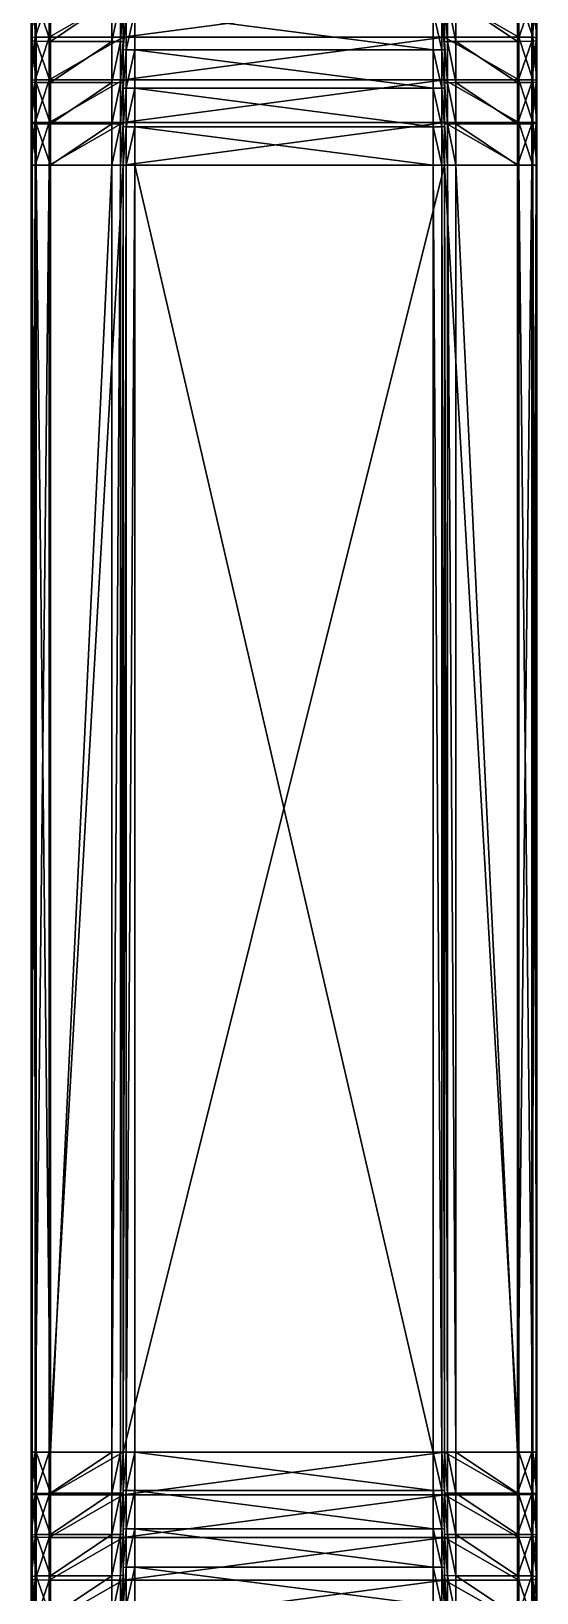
# Model space of a CAD drawing. Header units: metres. Extents: x -3624 to 1108, y -1406 to 909.
# Drawn here: x -693.3 to -649, y 634.7 to 771.6 of the extents above; entities that cross this region are included whole.
import ezdxf

# ---------------------------------------------------------------- set-up
doc = ezdxf.new("R2010")
doc.units = ezdxf.units.M

msp = doc.modelspace()

# ---------------------------------------------------------------- linework, layer by layer
for points in [[(-693.18, 904.35, 374.43), (-693.3, 785.9, 386.85), (-693.31, 771.04, 387.78)], [(-693.18, 904.35, 374.43), (-693.31, 771.04, 387.78), (-693.24, 774.42, 380.83)], [(-648.96, 771.04, 387.78), (-648.97, 785.9, 386.85), (-649.09, 904.35, 374.43)], [(-649.03, 774.42, 380.83), (-648.96, 771.04, 387.78), (-649.09, 904.35, 374.43)], [(-685.23, 899.02, 366.65), (-685.23, 785.08, 377.5), (-685.23, 508.73, 368.05)], [(-685.23, 874.83, 359.14), (-685.23, 899.02, 366.65), (-685.23, 508.73, 368.05)], [(-657.05, 508.73, 368.05), (-657.05, 785.08, 377.5), (-657.05, 899.02, 366.65)], [(-657.05, 508.73, 368.05), (-657.05, 899.02, 366.65), (-657.05, 874.83, 359.14)], [(-685.23, 874.01, 358.87), (-685.23, 874.83, 359.14), (-685.23, 508.73, 368.05)], [(-657.05, 508.73, 368.05), (-657.05, 874.83, 359.14), (-657.05, 874.01, 358.87)], [(-685.23, 873.23, 358.48), (-685.23, 874.01, 358.87), (-685.23, 508.73, 368.05)], [(-657.05, 508.73, 368.05), (-657.05, 874.01, 358.87), (-657.05, 873.23, 358.48)], [(-685.23, 872.52, 357.96), (-685.23, 873.23, 358.48), (-685.23, 508.73, 368.05)], [(-685.23, 766.64, 360.52), (-685.23, 871.91, 357.35), (-685.23, 872.52, 357.96)], [(-685.23, 766.64, 360.52), (-685.23, 872.52, 357.96), (-685.23, 508.73, 368.05)], [(-685.23, 770.02, 360.41), (-685.23, 871.4, 356.66), (-685.23, 871.91, 357.35)], [(-685.23, 766.64, 360.52), (-685.23, 770.02, 360.41), (-685.23, 871.91, 357.35)], [(-657.05, 763.26, 360.58), (-657.05, 508.73, 368.05), (-657.05, 873.23, 358.48)], [(-657.05, 766.64, 360.52), (-657.05, 763.26, 360.58), (-657.05, 873.23, 358.48)], [(-657.05, 766.64, 360.52), (-657.05, 873.23, 358.48), (-657.05, 872.52, 357.96)], [(-657.05, 766.64, 360.52), (-657.05, 872.52, 357.96), (-657.05, 871.91, 357.35)], [(-657.05, 766.64, 360.52), (-657.05, 871.91, 357.35), (-657.05, 871.4, 356.66)], [(-685.23, 770.02, 360.41), (-685.23, 773.39, 360.27), (-685.23, 871.4, 356.66)], [(-657.05, 770.02, 360.41), (-657.05, 766.64, 360.52), (-657.05, 871.4, 356.66)], [(-657.05, 770.02, 360.41), (-657.05, 871.4, 356.66), (-657.05, 871, 355.9)], [(-657.05, 773.39, 360.27), (-657.05, 770.02, 360.41), (-657.05, 871, 355.9)], [(-693.3, 785.9, 386.85), (-693.31, 778.47, 387.41), (-693.31, 771.04, 387.78)], [(-648.96, 771.04, 387.78), (-648.97, 778.47, 387.41), (-648.97, 785.9, 386.85)], [(-685.23, 785.08, 377.5), (-685.23, 777.89, 378.04), (-685.23, 770.69, 378.4)], [(-685.23, 785.08, 377.5), (-685.23, 770.69, 378.4), (-685.23, 647.08, 378.6)], [(-685.23, 785.08, 377.5), (-685.23, 647.08, 378.6), (-685.23, 509.4, 368.23)], [(-685.23, 785.08, 377.5), (-685.23, 509.4, 368.23), (-685.23, 509.03, 368.17)], [(-685.23, 785.08, 377.5), (-685.23, 509.03, 368.17), (-685.23, 508.73, 368.05)], [(-657.05, 770.69, 378.4), (-657.05, 777.89, 378.04), (-657.05, 785.08, 377.5)], [(-657.05, 647.08, 378.6), (-657.05, 770.69, 378.4), (-657.05, 785.08, 377.5)], [(-657.05, 509.4, 368.23), (-657.05, 647.08, 378.6), (-657.05, 785.08, 377.5)], [(-657.05, 509.03, 368.17), (-657.05, 509.4, 368.23), (-657.05, 785.08, 377.5)], [(-657.05, 508.73, 368.05), (-657.05, 509.03, 368.17), (-657.05, 785.08, 377.5)], [(-693.31, 778.47, 387.41), (-693.31, 774.76, 387.62), (-693.31, 771.04, 387.78)], [(-685.23, 777.89, 378.04), (-685.23, 774.29, 378.25), (-685.23, 770.69, 378.4)], [(-657.05, 770.69, 378.4), (-657.05, 774.29, 378.25), (-657.05, 777.89, 378.04)], [(-648.96, 771.04, 387.78), (-648.96, 774.76, 387.62), (-648.97, 778.47, 387.41)], [(-693.31, 771.04, 387.78), (-693.31, 774.76, 387.62), (-692.97, 774.82, 388.87)], [(-692.97, 774.82, 388.87), (-692.97, 771.09, 389.03), (-693.31, 771.04, 387.78)], [(-692.97, 771.09, 389.03), (-692.97, 774.82, 388.87), (-691.72, 774.84, 389.23)], [(-691.72, 774.84, 389.23), (-691.73, 771.1, 389.4), (-692.97, 771.09, 389.03)], [(-685.23, 774.84, 389.23), (-685.23, 771.1, 389.4), (-691.73, 771.1, 389.4)], [(-691.73, 771.1, 389.4), (-691.72, 774.84, 389.23), (-685.23, 774.84, 389.23)], [(-657.05, 774.84, 389.23), (-657.05, 771.1, 389.4), (-685.23, 771.1, 389.4)], [(-685.23, 771.1, 389.4), (-685.23, 774.84, 389.23), (-657.05, 774.84, 389.23)], [(-657.05, 774.84, 389.23), (-650.55, 774.84, 389.23), (-650.55, 771.1, 389.4)], [(-650.55, 771.1, 389.4), (-657.05, 771.1, 389.4), (-657.05, 774.84, 389.23)], [(-649.3, 771.09, 389.03), (-650.55, 771.1, 389.4), (-650.55, 774.84, 389.23)], [(-650.55, 774.84, 389.23), (-649.3, 774.82, 388.87), (-649.3, 771.09, 389.03)], [(-648.96, 771.04, 387.78), (-649.3, 771.09, 389.03), (-649.3, 774.82, 388.87)], [(-649.3, 774.82, 388.87), (-648.96, 774.76, 387.62), (-648.96, 771.04, 387.78)], [(-693.31, 771.04, 387.78), (-693.24, 770.79, 380.99), (-693.24, 774.42, 380.83)], [(-693.24, 774.42, 380.83), (-693.24, 770.79, 380.99), (-692.88, 770.74, 379.74)], [(-692.88, 770.74, 379.74), (-692.88, 774.36, 379.58), (-693.24, 774.42, 380.83)], [(-692.88, 774.36, 379.58), (-692.88, 770.74, 379.74), (-691.63, 770.73, 379.4)], [(-691.63, 770.73, 379.4), (-691.63, 774.34, 379.24), (-692.88, 774.36, 379.58)], [(-691.63, 770.73, 379.4), (-686.23, 770.73, 379.4), (-686.23, 774.34, 379.24)], [(-686.23, 774.34, 379.24), (-691.63, 774.34, 379.24), (-691.63, 770.73, 379.4)], [(-685.48, 774.33, 378.99), (-686.23, 774.34, 379.24), (-686.23, 770.73, 379.4)], [(-686.23, 770.73, 379.4), (-685.48, 770.72, 379.15), (-685.48, 774.33, 378.99)], [(-685.23, 774.29, 378.25), (-685.48, 774.33, 378.99), (-685.48, 770.72, 379.15)], [(-685.48, 770.72, 379.15), (-685.23, 770.69, 378.4), (-685.23, 774.29, 378.25)], [(-684.98, 773.36, 359.52), (-685.23, 773.39, 360.27), (-685.23, 770.02, 360.41)], [(-657.05, 770.02, 360.41), (-657.05, 773.39, 360.27), (-657.3, 773.36, 359.52)], [(-656.8, 770.72, 379.15), (-656.8, 774.33, 378.99), (-657.05, 774.29, 378.25)], [(-657.05, 774.29, 378.25), (-657.05, 770.69, 378.4), (-656.8, 770.72, 379.15)], [(-656.05, 770.73, 379.4), (-656.05, 774.34, 379.24), (-656.8, 774.33, 378.99)], [(-656.8, 774.33, 378.99), (-656.8, 770.72, 379.15), (-656.05, 770.73, 379.4)], [(-650.65, 770.73, 379.4), (-650.65, 774.34, 379.24), (-656.05, 774.34, 379.24)], [(-656.05, 774.34, 379.24), (-656.05, 770.73, 379.4), (-650.65, 770.73, 379.4)], [(-649.39, 774.36, 379.58), (-650.65, 774.34, 379.24), (-650.65, 770.73, 379.4)], [(-650.65, 770.73, 379.4), (-649.39, 770.74, 379.74), (-649.39, 774.36, 379.58)], [(-649.03, 774.42, 380.83), (-649.39, 774.36, 379.58), (-649.39, 770.74, 379.74)], [(-649.39, 770.74, 379.74), (-649.03, 770.79, 380.99), (-649.03, 774.42, 380.83)], [(-649.03, 774.42, 380.83), (-649.03, 770.79, 380.99), (-648.96, 771.04, 387.78)], [(-685.23, 770.02, 360.41), (-684.98, 769.99, 359.67), (-684.98, 773.36, 359.52)], [(-684.23, 773.34, 359.27), (-684.98, 773.36, 359.52), (-684.98, 769.99, 359.67)], [(-684.98, 769.99, 359.67), (-684.23, 769.98, 359.42), (-684.23, 773.34, 359.27)], [(-658.05, 769.98, 359.42), (-658.05, 773.34, 359.27), (-684.23, 773.34, 359.27)], [(-684.23, 773.34, 359.27), (-684.23, 769.98, 359.42), (-658.05, 769.98, 359.42)], [(-657.3, 769.99, 359.67), (-657.3, 773.36, 359.52), (-658.05, 773.34, 359.27)], [(-658.05, 773.34, 359.27), (-658.05, 769.98, 359.42), (-657.3, 769.99, 359.67)], [(-657.3, 773.36, 359.52), (-657.3, 769.99, 359.67), (-657.05, 770.02, 360.41)], [(-693.31, 767.32, 387.9), (-693.31, 771.04, 387.78), (-692.97, 771.09, 389.03)], [(-692.97, 771.09, 389.03), (-692.97, 767.36, 389.15), (-693.31, 767.32, 387.9)], [(-693.31, 771.04, 387.78), (-693.31, 767.32, 387.9), (-693.31, 763.61, 387.97)], [(-693.31, 771.04, 387.78), (-693.31, 763.61, 387.97), (-693.31, 647.09, 387.99)], [(-693.31, 771.04, 387.78), (-693.31, 647.09, 387.99), (-693.31, 632.21, 387.62)], [(-693.31, 771.04, 387.78), (-693.31, 632.21, 387.62), (-693.24, 632.55, 380.83)], [(-693.31, 771.04, 387.78), (-693.24, 632.55, 380.83), (-693.24, 636.18, 380.99)], [(-693.31, 771.04, 387.78), (-693.24, 636.18, 380.99), (-693.24, 639.81, 381.1)], [(-693.31, 771.04, 387.78), (-693.24, 639.81, 381.1), (-693.24, 643.45, 381.17)], [(-693.31, 771.04, 387.78), (-693.24, 643.45, 381.17), (-693.24, 647.08, 381.19)], [(-693.31, 771.04, 387.78), (-693.24, 647.08, 381.19), (-693.24, 759.89, 381.19)], [(-693.31, 771.04, 387.78), (-693.24, 759.89, 381.19), (-693.24, 763.52, 381.17)], [(-693.31, 771.04, 387.78), (-693.24, 763.52, 381.17), (-693.24, 767.16, 381.1)], [(-693.31, 771.04, 387.78), (-693.24, 767.16, 381.1), (-693.24, 770.79, 380.99)], [(-693.24, 770.79, 380.99), (-693.24, 767.16, 381.1), (-692.88, 767.12, 379.85)], [(-692.88, 767.12, 379.85), (-692.88, 770.74, 379.74), (-693.24, 770.79, 380.99)], [(-692.97, 767.36, 389.15), (-692.97, 771.09, 389.03), (-691.73, 771.1, 389.4)], [(-691.73, 771.1, 389.4), (-691.73, 767.36, 389.51), (-692.97, 767.36, 389.15)], [(-692.88, 770.74, 379.74), (-692.88, 767.12, 379.85), (-691.63, 767.12, 379.51)], [(-691.63, 767.12, 379.51), (-691.63, 770.73, 379.4), (-692.88, 770.74, 379.74)], [(-685.23, 771.1, 389.4), (-685.23, 767.36, 389.51), (-691.73, 767.36, 389.51)], [(-691.73, 767.36, 389.51), (-691.73, 771.1, 389.4), (-685.23, 771.1, 389.4)], [(-691.63, 767.12, 379.51), (-686.23, 767.12, 379.51), (-686.23, 770.73, 379.4)], [(-686.23, 770.73, 379.4), (-691.63, 770.73, 379.4), (-691.63, 767.12, 379.51)], [(-685.48, 770.72, 379.15), (-686.23, 770.73, 379.4), (-686.23, 767.12, 379.51)], [(-686.23, 767.12, 379.51), (-685.48, 767.11, 379.26), (-685.48, 770.72, 379.15)], [(-685.23, 770.69, 378.4), (-685.48, 770.72, 379.15), (-685.48, 767.11, 379.26)], [(-685.48, 767.11, 379.26), (-685.23, 767.09, 378.52), (-685.23, 770.69, 378.4)], [(-657.05, 771.1, 389.4), (-657.05, 767.36, 389.51), (-685.23, 767.36, 389.51)], [(-685.23, 767.36, 389.51), (-685.23, 771.1, 389.4), (-657.05, 771.1, 389.4)], [(-685.23, 770.69, 378.4), (-685.23, 767.09, 378.52), (-685.23, 763.49, 378.58)], [(-685.23, 770.69, 378.4), (-685.23, 763.49, 378.58), (-685.23, 647.08, 378.6)], [(-657.05, 771.1, 389.4), (-650.55, 771.1, 389.4), (-650.55, 767.36, 389.51)], [(-650.55, 767.36, 389.51), (-657.05, 767.36, 389.51), (-657.05, 771.1, 389.4)], [(-656.8, 767.11, 379.26), (-656.8, 770.72, 379.15), (-657.05, 770.69, 378.4)], [(-657.05, 763.49, 378.58), (-657.05, 767.09, 378.52), (-657.05, 770.69, 378.4)], [(-657.05, 647.08, 378.6), (-657.05, 763.49, 378.58), (-657.05, 770.69, 378.4)], [(-657.05, 770.69, 378.4), (-657.05, 767.09, 378.52), (-656.8, 767.11, 379.26)], [(-656.05, 767.12, 379.51), (-656.05, 770.73, 379.4), (-656.8, 770.72, 379.15)], [(-656.8, 770.72, 379.15), (-656.8, 767.11, 379.26), (-656.05, 767.12, 379.51)], [(-650.64, 767.12, 379.51), (-650.65, 770.73, 379.4), (-656.05, 770.73, 379.4)], [(-656.05, 770.73, 379.4), (-656.05, 767.12, 379.51), (-650.64, 767.12, 379.51)], [(-649.39, 770.74, 379.74), (-650.65, 770.73, 379.4), (-650.64, 767.12, 379.51)], [(-650.64, 767.12, 379.51), (-649.39, 767.12, 379.85), (-649.39, 770.74, 379.74)], [(-649.3, 767.36, 389.15), (-650.55, 767.36, 389.51), (-650.55, 771.1, 389.4)], [(-650.55, 771.1, 389.4), (-649.3, 771.09, 389.03), (-649.3, 767.36, 389.15)], [(-649.03, 770.79, 380.99), (-649.39, 770.74, 379.74), (-649.39, 767.12, 379.85)], [(-649.39, 767.12, 379.85), (-649.03, 767.16, 381.1), (-649.03, 770.79, 380.99)], [(-648.96, 767.32, 387.9), (-649.3, 767.36, 389.15), (-649.3, 771.09, 389.03)], [(-649.3, 771.09, 389.03), (-648.96, 771.04, 387.78), (-648.96, 767.32, 387.9)], [(-649.03, 632.55, 380.83), (-648.96, 632.21, 387.62), (-648.96, 771.04, 387.78)], [(-649.03, 636.18, 380.99), (-649.03, 632.55, 380.83), (-648.96, 771.04, 387.78)], [(-649.03, 639.81, 381.1), (-649.03, 636.18, 380.99), (-648.96, 771.04, 387.78)], [(-649.03, 643.45, 381.17), (-649.03, 639.81, 381.1), (-648.96, 771.04, 387.78)], [(-649.03, 647.08, 381.19), (-649.03, 643.45, 381.17), (-648.96, 771.04, 387.78)], [(-649.03, 759.89, 381.19), (-649.03, 647.08, 381.19), (-648.96, 771.04, 387.78)], [(-649.03, 763.52, 381.17), (-649.03, 759.89, 381.19), (-648.96, 771.04, 387.78)], [(-649.03, 767.16, 381.1), (-649.03, 763.52, 381.17), (-648.96, 771.04, 387.78)], [(-649.03, 770.79, 380.99), (-649.03, 767.16, 381.1), (-648.96, 771.04, 387.78)], [(-648.96, 763.61, 387.97), (-648.96, 767.32, 387.9), (-648.96, 771.04, 387.78)], [(-648.96, 647.09, 387.99), (-648.96, 763.61, 387.97), (-648.96, 771.04, 387.78)], [(-648.96, 632.21, 387.62), (-648.96, 647.09, 387.99), (-648.96, 771.04, 387.78)], [(-684.98, 769.99, 359.67), (-685.23, 770.02, 360.41), (-685.23, 766.64, 360.52)], [(-685.23, 766.64, 360.52), (-684.98, 766.62, 359.77), (-684.98, 769.99, 359.67)], [(-684.23, 769.98, 359.42), (-684.98, 769.99, 359.67), (-684.98, 766.62, 359.77)], [(-684.98, 766.62, 359.77), (-684.23, 766.62, 359.52), (-684.23, 769.98, 359.42)], [(-658.05, 766.62, 359.52), (-658.05, 769.98, 359.42), (-684.23, 769.98, 359.42)], [(-684.23, 769.98, 359.42), (-684.23, 766.62, 359.52), (-658.05, 766.62, 359.52)], [(-657.3, 766.62, 359.77), (-657.3, 769.99, 359.67), (-658.05, 769.98, 359.42)], [(-658.05, 769.98, 359.42), (-658.05, 766.62, 359.52), (-657.3, 766.62, 359.77)], [(-657.05, 766.64, 360.52), (-657.05, 770.02, 360.41), (-657.3, 769.99, 359.67)], [(-657.3, 769.99, 359.67), (-657.3, 766.62, 359.77), (-657.05, 766.64, 360.52)], [(-693.31, 763.61, 387.97), (-693.31, 767.32, 387.9), (-692.97, 767.36, 389.15)], [(-692.97, 767.36, 389.15), (-692.97, 763.62, 389.22), (-693.31, 763.61, 387.97)], [(-693.24, 767.16, 381.1), (-693.24, 763.52, 381.17), (-692.88, 763.51, 379.92)], [(-692.88, 763.51, 379.92), (-692.88, 767.12, 379.85), (-693.24, 767.16, 381.1)], [(-692.97, 763.62, 389.22), (-692.97, 767.36, 389.15), (-691.73, 767.36, 389.51)], [(-691.73, 767.36, 389.51), (-691.73, 763.63, 389.58), (-692.97, 763.62, 389.22)], [(-692.88, 767.12, 379.85), (-692.88, 763.51, 379.92), (-691.63, 763.5, 379.58)], [(-691.63, 763.5, 379.58), (-691.63, 767.12, 379.51), (-692.88, 767.12, 379.85)], [(-685.23, 767.36, 389.51), (-685.23, 763.63, 389.58), (-691.73, 763.63, 389.58)], [(-691.73, 763.63, 389.58), (-691.73, 767.36, 389.51), (-685.23, 767.36, 389.51)], [(-691.63, 763.5, 379.58), (-686.23, 763.5, 379.58), (-686.23, 767.12, 379.51)], [(-686.23, 767.12, 379.51), (-691.63, 767.12, 379.51), (-691.63, 763.5, 379.58)], [(-685.48, 767.11, 379.26), (-686.23, 767.12, 379.51), (-686.23, 763.5, 379.58)], [(-686.23, 763.5, 379.58), (-685.48, 763.5, 379.33), (-685.48, 767.11, 379.26)], [(-685.23, 767.09, 378.52), (-685.48, 767.11, 379.26), (-685.48, 763.5, 379.33)], [(-685.48, 763.5, 379.33), (-685.23, 763.49, 378.58), (-685.23, 767.09, 378.52)], [(-657.05, 767.36, 389.51), (-657.05, 763.63, 389.58), (-685.23, 763.63, 389.58)], [(-685.23, 763.63, 389.58), (-685.23, 767.36, 389.51), (-657.05, 767.36, 389.51)], [(-684.98, 766.62, 359.77), (-685.23, 766.64, 360.52), (-685.23, 763.26, 360.58)], [(-685.23, 763.26, 360.58), (-685.23, 766.64, 360.52), (-685.23, 508.73, 368.05)], [(-685.23, 763.26, 360.58), (-684.98, 763.25, 359.83), (-684.98, 766.62, 359.77)], [(-684.98, 763.25, 359.83), (-684.23, 763.25, 359.58), (-684.23, 766.62, 359.52)], [(-684.23, 766.62, 359.52), (-684.98, 766.62, 359.77), (-684.98, 763.25, 359.83)], [(-658.05, 763.25, 359.58), (-658.05, 766.62, 359.52), (-684.23, 766.62, 359.52)], [(-684.23, 766.62, 359.52), (-684.23, 763.25, 359.58), (-658.05, 763.25, 359.58)], [(-657.3, 763.25, 359.83), (-657.3, 766.62, 359.77), (-658.05, 766.62, 359.52)], [(-658.05, 766.62, 359.52), (-658.05, 763.25, 359.58), (-657.3, 763.25, 359.83)], [(-657.05, 763.26, 360.58), (-657.05, 766.64, 360.52), (-657.3, 766.62, 359.77)], [(-657.3, 766.62, 359.77), (-657.3, 763.25, 359.83), (-657.05, 763.26, 360.58)], [(-657.05, 767.36, 389.51), (-650.55, 767.36, 389.51), (-650.55, 763.63, 389.58)], [(-650.55, 763.63, 389.58), (-657.05, 763.63, 389.58), (-657.05, 767.36, 389.51)], [(-656.8, 763.5, 379.33), (-656.8, 767.11, 379.26), (-657.05, 767.09, 378.52)], [(-657.05, 767.09, 378.52), (-657.05, 763.49, 378.58), (-656.8, 763.5, 379.33)], [(-656.05, 763.5, 379.58), (-656.05, 767.12, 379.51), (-656.8, 767.11, 379.26)], [(-656.8, 767.11, 379.26), (-656.8, 763.5, 379.33), (-656.05, 763.5, 379.58)], [(-650.64, 763.5, 379.58), (-650.64, 767.12, 379.51), (-656.05, 767.12, 379.51)], [(-656.05, 767.12, 379.51), (-656.05, 763.5, 379.58), (-650.64, 763.5, 379.58)], [(-649.39, 767.12, 379.85), (-650.64, 767.12, 379.51), (-650.64, 763.5, 379.58)], [(-650.64, 763.5, 379.58), (-649.39, 763.51, 379.92), (-649.39, 767.12, 379.85)], [(-649.3, 763.62, 389.22), (-650.55, 763.63, 389.58), (-650.55, 767.36, 389.51)], [(-650.55, 767.36, 389.51), (-649.3, 767.36, 389.15), (-649.3, 763.62, 389.22)], [(-649.03, 767.16, 381.1), (-649.39, 767.12, 379.85), (-649.39, 763.51, 379.92)], [(-649.39, 763.51, 379.92), (-649.03, 763.52, 381.17), (-649.03, 767.16, 381.1)], [(-648.96, 763.61, 387.97), (-649.3, 763.62, 389.22), (-649.3, 767.36, 389.15)], [(-649.3, 767.36, 389.15), (-648.96, 767.32, 387.9), (-648.96, 763.61, 387.97)], [(-693.31, 759.88, 387.99), (-693.31, 763.61, 387.97), (-692.97, 763.62, 389.22)], [(-692.97, 763.62, 389.22), (-692.97, 759.88, 389.24), (-693.31, 759.88, 387.99)], [(-693.31, 763.61, 387.97), (-693.31, 759.88, 387.99), (-693.31, 647.09, 387.99)], [(-693.24, 763.52, 381.17), (-693.24, 759.89, 381.19), (-692.88, 759.89, 379.94)], [(-692.88, 759.89, 379.94), (-692.88, 763.51, 379.92), (-693.24, 763.52, 381.17)], [(-692.97, 759.88, 389.24), (-692.97, 763.62, 389.22), (-691.73, 763.63, 389.58)], [(-691.73, 763.63, 389.58), (-691.73, 759.89, 389.61), (-692.97, 759.88, 389.24)], [(-692.88, 763.51, 379.92), (-692.88, 759.89, 379.94), (-691.63, 759.89, 379.6)], [(-691.63, 759.89, 379.6), (-691.63, 763.5, 379.58), (-692.88, 763.51, 379.92)], [(-685.23, 763.63, 389.58), (-685.23, 759.89, 389.61), (-691.73, 759.89, 389.61)], [(-691.73, 759.89, 389.61), (-691.73, 763.63, 389.58), (-685.23, 763.63, 389.58)], [(-691.63, 759.89, 379.6), (-686.23, 759.89, 379.6), (-686.23, 763.5, 379.58)], [(-686.23, 763.5, 379.58), (-691.63, 763.5, 379.58), (-691.63, 759.89, 379.6)], [(-686.23, 759.89, 379.6), (-685.48, 759.88, 379.35), (-685.48, 763.5, 379.33)], [(-685.48, 763.5, 379.33), (-686.23, 763.5, 379.58), (-686.23, 759.89, 379.6)], [(-685.23, 763.49, 378.58), (-685.48, 763.5, 379.33), (-685.48, 759.88, 379.35)], [(-685.48, 759.88, 379.35), (-685.23, 759.88, 378.6), (-685.23, 763.49, 378.58)], [(-657.05, 763.63, 389.58), (-657.05, 759.89, 389.61), (-685.23, 759.89, 389.61)], [(-685.23, 759.89, 389.61), (-685.23, 763.63, 389.58), (-657.05, 763.63, 389.58)], [(-685.23, 763.49, 378.58), (-685.23, 759.88, 378.6), (-685.23, 647.08, 378.6)], [(-684.98, 763.25, 359.83), (-685.23, 763.26, 360.58), (-685.23, 759.89, 360.6)], [(-685.23, 759.89, 360.6), (-685.23, 763.26, 360.58), (-685.23, 508.73, 368.05)], [(-685.23, 759.89, 360.6), (-684.98, 759.89, 359.85), (-684.98, 763.25, 359.83)], [(-684.98, 759.89, 359.85), (-684.23, 759.89, 359.6), (-684.23, 763.25, 359.58)], [(-684.23, 763.25, 359.58), (-684.98, 763.25, 359.83), (-684.98, 759.89, 359.85)], [(-658.05, 759.89, 359.6), (-658.05, 763.25, 359.58), (-684.23, 763.25, 359.58)], [(-684.23, 763.25, 359.58), (-684.23, 759.89, 359.6), (-658.05, 759.89, 359.6)], [(-657.3, 759.89, 359.85), (-657.3, 763.25, 359.83), (-658.05, 763.25, 359.58)], [(-658.05, 763.25, 359.58), (-658.05, 759.89, 359.6), (-657.3, 759.89, 359.85)], [(-657.05, 759.89, 360.6), (-657.05, 763.26, 360.58), (-657.3, 763.25, 359.83)], [(-657.3, 763.25, 359.83), (-657.3, 759.89, 359.85), (-657.05, 759.89, 360.6)], [(-657.05, 763.63, 389.58), (-650.55, 763.63, 389.58), (-650.55, 759.89, 389.61)], [(-650.55, 759.89, 389.61), (-657.05, 759.89, 389.61), (-657.05, 763.63, 389.58)], [(-656.8, 759.88, 379.35), (-656.8, 763.5, 379.33), (-657.05, 763.49, 378.58)], [(-657.05, 647.08, 378.6), (-657.05, 759.88, 378.6), (-657.05, 763.49, 378.58)], [(-657.05, 763.49, 378.58), (-657.05, 759.88, 378.6), (-656.8, 759.88, 379.35)], [(-657.05, 763.26, 360.58), (-657.05, 759.89, 360.6), (-657.05, 508.73, 368.05)], [(-656.05, 759.89, 379.6), (-656.05, 763.5, 379.58), (-656.8, 763.5, 379.33)], [(-656.8, 763.5, 379.33), (-656.8, 759.88, 379.35), (-656.05, 759.89, 379.6)], [(-650.64, 759.89, 379.6), (-650.64, 763.5, 379.58), (-656.05, 763.5, 379.58)], [(-656.05, 763.5, 379.58), (-656.05, 759.89, 379.6), (-650.64, 759.89, 379.6)], [(-649.39, 763.51, 379.92), (-650.64, 763.5, 379.58), (-650.64, 759.89, 379.6)], [(-650.64, 759.89, 379.6), (-649.39, 759.89, 379.94), (-649.39, 763.51, 379.92)], [(-649.3, 759.88, 389.24), (-650.55, 759.89, 389.61), (-650.55, 763.63, 389.58)], [(-650.55, 763.63, 389.58), (-649.3, 763.62, 389.22), (-649.3, 759.88, 389.24)], [(-649.03, 763.52, 381.17), (-649.39, 763.51, 379.92), (-649.39, 759.89, 379.94)], [(-649.39, 759.89, 379.94), (-649.03, 759.89, 381.19), (-649.03, 763.52, 381.17)], [(-648.96, 759.88, 387.99), (-649.3, 759.88, 389.24), (-649.3, 763.62, 389.22)], [(-649.3, 763.62, 389.22), (-648.96, 763.61, 387.97), (-648.96, 759.88, 387.99)], [(-648.96, 647.09, 387.99), (-648.96, 759.88, 387.99), (-648.96, 763.61, 387.97)], [(-693.31, 647.09, 387.99), (-693.31, 759.88, 387.99), (-692.97, 759.88, 389.24)], [(-692.97, 759.88, 389.24), (-692.97, 647.08, 389.24), (-693.31, 647.09, 387.99)], [(-693.24, 759.89, 381.19), (-693.24, 647.08, 381.19), (-692.88, 647.08, 379.94)], [(-692.88, 647.08, 379.94), (-692.88, 759.89, 379.94), (-693.24, 759.89, 381.19)], [(-692.97, 647.08, 389.24), (-692.97, 759.88, 389.24), (-691.73, 759.89, 389.61)], [(-691.73, 759.89, 389.61), (-691.73, 647.08, 389.61), (-692.97, 647.08, 389.24)], [(-692.88, 759.89, 379.94), (-692.88, 647.08, 379.94), (-691.63, 647.08, 379.6)], [(-691.63, 647.08, 379.6), (-691.63, 759.89, 379.6), (-692.88, 759.89, 379.94)], [(-685.23, 759.89, 389.61), (-685.23, 647.08, 389.61), (-691.73, 647.08, 389.61)], [(-691.73, 647.08, 389.61), (-691.73, 759.89, 389.61), (-685.23, 759.89, 389.61)], [(-691.63, 647.08, 379.6), (-686.23, 647.08, 379.6), (-686.23, 759.89, 379.6)], [(-686.23, 759.89, 379.6), (-691.63, 759.89, 379.6), (-691.63, 647.08, 379.6)], [(-685.48, 759.88, 379.35), (-686.23, 759.89, 379.6), (-686.23, 647.08, 379.6)], [(-686.23, 647.08, 379.6), (-685.48, 647.08, 379.35), (-685.48, 759.88, 379.35)], [(-685.48, 647.08, 379.35), (-685.23, 647.08, 378.6), (-685.23, 759.88, 378.6)], [(-685.23, 759.88, 378.6), (-685.48, 759.88, 379.35), (-685.48, 647.08, 379.35)], [(-685.23, 647.08, 360.6), (-684.98, 647.08, 359.85), (-684.98, 759.89, 359.85)], [(-684.98, 759.89, 359.85), (-685.23, 759.89, 360.6), (-685.23, 647.08, 360.6)], [(-657.05, 759.89, 389.61), (-657.05, 647.08, 389.61), (-685.23, 647.08, 389.61)], [(-685.23, 647.08, 389.61), (-685.23, 759.89, 389.61), (-657.05, 759.89, 389.61)], [(-685.23, 647.08, 360.6), (-685.23, 759.89, 360.6), (-685.23, 508.73, 368.05)], [(-684.98, 647.08, 359.85), (-684.23, 647.08, 359.6), (-684.23, 759.89, 359.6)], [(-684.23, 759.89, 359.6), (-684.98, 759.89, 359.85), (-684.98, 647.08, 359.85)], [(-658.05, 647.08, 359.6), (-658.05, 759.89, 359.6), (-684.23, 759.89, 359.6)], [(-684.23, 759.89, 359.6), (-684.23, 647.08, 359.6), (-658.05, 647.08, 359.6)], [(-657.3, 647.08, 359.85), (-657.3, 759.89, 359.85), (-658.05, 759.89, 359.6)], [(-658.05, 759.89, 359.6), (-658.05, 647.08, 359.6), (-657.3, 647.08, 359.85)], [(-657.05, 647.08, 360.6), (-657.05, 759.89, 360.6), (-657.3, 759.89, 359.85)], [(-657.3, 759.89, 359.85), (-657.3, 647.08, 359.85), (-657.05, 647.08, 360.6)], [(-657.05, 759.89, 360.6), (-657.05, 647.08, 360.6), (-657.05, 508.73, 368.05)], [(-657.05, 759.89, 389.61), (-650.55, 759.89, 389.61), (-650.55, 647.08, 389.61)], [(-650.55, 647.08, 389.61), (-657.05, 647.08, 389.61), (-657.05, 759.89, 389.61)], [(-656.8, 647.08, 379.35), (-656.8, 759.88, 379.35), (-657.05, 759.88, 378.6)], [(-657.05, 759.88, 378.6), (-657.05, 647.08, 378.6), (-656.8, 647.08, 379.35)], [(-656.05, 647.08, 379.6), (-656.05, 759.89, 379.6), (-656.8, 759.88, 379.35)], [(-656.8, 759.88, 379.35), (-656.8, 647.08, 379.35), (-656.05, 647.08, 379.6)], [(-650.64, 647.08, 379.6), (-650.64, 759.89, 379.6), (-656.05, 759.89, 379.6)], [(-656.05, 759.89, 379.6), (-656.05, 647.08, 379.6), (-650.64, 647.08, 379.6)], [(-649.39, 759.89, 379.94), (-650.64, 759.89, 379.6), (-650.64, 647.08, 379.6)], [(-650.64, 647.08, 379.6), (-649.39, 647.08, 379.94), (-649.39, 759.89, 379.94)], [(-649.3, 647.08, 389.24), (-650.55, 647.08, 389.61), (-650.55, 759.89, 389.61)], [(-650.55, 759.89, 389.61), (-649.3, 759.88, 389.24), (-649.3, 647.08, 389.24)], [(-649.03, 759.89, 381.19), (-649.39, 759.89, 379.94), (-649.39, 647.08, 379.94)], [(-649.39, 647.08, 379.94), (-649.03, 647.08, 381.19), (-649.03, 759.89, 381.19)], [(-648.96, 647.09, 387.99), (-649.3, 647.08, 389.24), (-649.3, 759.88, 389.24)], [(-649.3, 759.88, 389.24), (-648.96, 759.88, 387.99), (-648.96, 647.09, 387.99)], [(-693.31, 643.36, 387.97), (-693.31, 647.09, 387.99), (-692.97, 647.08, 389.24)], [(-693.31, 647.09, 387.99), (-693.31, 643.36, 387.97), (-693.31, 639.64, 387.9)], [(-693.31, 647.09, 387.99), (-693.31, 639.64, 387.9), (-693.31, 632.21, 387.62)], [(-692.97, 647.08, 389.24), (-692.97, 643.35, 389.22), (-693.31, 643.36, 387.97)], [(-693.24, 647.08, 381.19), (-693.24, 643.45, 381.17), (-692.88, 643.46, 379.92)], [(-692.88, 643.46, 379.92), (-692.88, 647.08, 379.94), (-693.24, 647.08, 381.19)], [(-692.97, 643.35, 389.22), (-692.97, 647.08, 389.24), (-691.73, 647.08, 389.61)], [(-691.73, 647.08, 389.61), (-691.73, 643.34, 389.58), (-692.97, 643.35, 389.22)], [(-692.88, 647.08, 379.94), (-692.88, 643.46, 379.92), (-691.63, 643.47, 379.58)], [(-691.63, 643.47, 379.58), (-691.63, 647.08, 379.6), (-692.88, 647.08, 379.94)], [(-685.23, 647.08, 389.61), (-685.23, 643.34, 389.58), (-691.73, 643.34, 389.58)], [(-691.73, 643.34, 389.58), (-691.73, 647.08, 389.61), (-685.23, 647.08, 389.61)], [(-691.63, 643.47, 379.58), (-686.23, 643.47, 379.58), (-686.23, 647.08, 379.6)], [(-686.23, 647.08, 379.6), (-691.63, 647.08, 379.6), (-691.63, 643.47, 379.58)], [(-686.23, 643.47, 379.58), (-685.48, 643.47, 379.33), (-685.48, 647.08, 379.35)], [(-685.48, 647.08, 379.35), (-686.23, 647.08, 379.6), (-686.23, 643.47, 379.58)], [(-685.48, 643.47, 379.33), (-685.23, 643.48, 378.58), (-685.23, 647.08, 378.6)], [(-685.23, 647.08, 378.6), (-685.48, 647.08, 379.35), (-685.48, 643.47, 379.33)], [(-685.23, 643.7, 360.58), (-684.98, 643.71, 359.83), (-684.98, 647.08, 359.85)], [(-684.98, 647.08, 359.85), (-685.23, 647.08, 360.6), (-685.23, 643.7, 360.58)], [(-657.05, 647.08, 389.61), (-657.05, 643.34, 389.58), (-685.23, 643.34, 389.58)], [(-685.23, 643.34, 389.58), (-685.23, 647.08, 389.61), (-657.05, 647.08, 389.61)], [(-685.23, 647.08, 378.6), (-685.23, 643.48, 378.58), (-685.23, 639.88, 378.51)], [(-685.23, 647.08, 378.6), (-685.23, 639.88, 378.51), (-685.23, 632.68, 378.25)], [(-685.23, 647.08, 378.6), (-685.23, 632.68, 378.25), (-685.23, 509.4, 368.23)], [(-685.23, 643.7, 360.58), (-685.23, 647.08, 360.6), (-685.23, 508.73, 368.05)], [(-684.98, 643.71, 359.83), (-684.23, 643.72, 359.58), (-684.23, 647.08, 359.6)], [(-684.23, 647.08, 359.6), (-684.98, 647.08, 359.85), (-684.98, 643.71, 359.83)], [(-658.05, 643.72, 359.58), (-658.05, 647.08, 359.6), (-684.23, 647.08, 359.6)], [(-684.23, 647.08, 359.6), (-684.23, 643.72, 359.58), (-658.05, 643.72, 359.58)], [(-657.3, 643.71, 359.83), (-657.3, 647.08, 359.85), (-658.05, 647.08, 359.6)], [(-658.05, 647.08, 359.6), (-658.05, 643.72, 359.58), (-657.3, 643.71, 359.83)], [(-657.05, 643.7, 360.58), (-657.05, 647.08, 360.6), (-657.3, 647.08, 359.85)], [(-657.3, 647.08, 359.85), (-657.3, 643.71, 359.83), (-657.05, 643.7, 360.58)], [(-657.05, 647.08, 360.6), (-657.05, 643.7, 360.58), (-657.05, 508.73, 368.05)], [(-657.05, 639.88, 378.51), (-657.05, 643.48, 378.58), (-657.05, 647.08, 378.6)], [(-657.05, 632.68, 378.25), (-657.05, 639.88, 378.51), (-657.05, 647.08, 378.6)], [(-657.05, 509.4, 368.23), (-657.05, 632.68, 378.25), (-657.05, 647.08, 378.6)], [(-657.05, 647.08, 389.61), (-650.55, 647.08, 389.61), (-650.55, 643.34, 389.58)], [(-650.55, 643.34, 389.58), (-657.05, 643.34, 389.58), (-657.05, 647.08, 389.61)], [(-656.8, 643.47, 379.33), (-656.8, 647.08, 379.35), (-657.05, 647.08, 378.6)], [(-657.05, 647.08, 378.6), (-657.05, 643.48, 378.58), (-656.8, 643.47, 379.33)], [(-656.05, 643.47, 379.58), (-656.05, 647.08, 379.6), (-656.8, 647.08, 379.35)], [(-656.8, 647.08, 379.35), (-656.8, 643.47, 379.33), (-656.05, 643.47, 379.58)], [(-650.64, 643.47, 379.58), (-650.64, 647.08, 379.6), (-656.05, 647.08, 379.6)], [(-656.05, 647.08, 379.6), (-656.05, 643.47, 379.58), (-650.64, 643.47, 379.58)], [(-649.39, 647.08, 379.94), (-650.64, 647.08, 379.6), (-650.64, 643.47, 379.58)], [(-650.64, 643.47, 379.58), (-649.39, 643.46, 379.92), (-649.39, 647.08, 379.94)], [(-649.3, 643.35, 389.22), (-650.55, 643.34, 389.58), (-650.55, 647.08, 389.61)], [(-650.55, 647.08, 389.61), (-649.3, 647.08, 389.24), (-649.3, 643.35, 389.22)], [(-649.03, 647.08, 381.19), (-649.39, 647.08, 379.94), (-649.39, 643.46, 379.92)], [(-649.39, 643.46, 379.92), (-649.03, 643.45, 381.17), (-649.03, 647.08, 381.19)], [(-649.3, 647.08, 389.24), (-648.96, 647.09, 387.99), (-648.96, 643.36, 387.97)], [(-648.96, 643.36, 387.97), (-649.3, 643.35, 389.22), (-649.3, 647.08, 389.24)], [(-648.96, 639.64, 387.9), (-648.96, 643.36, 387.97), (-648.96, 647.09, 387.99)], [(-648.96, 632.21, 387.62), (-648.96, 639.64, 387.9), (-648.96, 647.09, 387.99)], [(-693.31, 639.64, 387.9), (-693.31, 643.36, 387.97), (-692.97, 643.35, 389.22)], [(-692.97, 643.35, 389.22), (-692.97, 639.61, 389.15), (-693.31, 639.64, 387.9)], [(-692.88, 639.84, 379.85), (-692.88, 643.46, 379.92), (-693.24, 643.45, 381.17)], [(-693.24, 643.45, 381.17), (-693.24, 639.81, 381.1), (-692.88, 639.84, 379.85)], [(-692.97, 639.61, 389.15), (-692.97, 643.35, 389.22), (-691.73, 643.34, 389.58)], [(-691.73, 643.34, 389.58), (-691.73, 639.6, 389.51), (-692.97, 639.61, 389.15)], [(-691.63, 639.85, 379.51), (-691.63, 643.47, 379.58), (-692.88, 643.46, 379.92)], [(-692.88, 643.46, 379.92), (-692.88, 639.84, 379.85), (-691.63, 639.85, 379.51)], [(-685.23, 643.34, 389.58), (-685.23, 639.6, 389.51), (-691.73, 639.6, 389.51)], [(-691.73, 639.6, 389.51), (-691.73, 643.34, 389.58), (-685.23, 643.34, 389.58)], [(-691.63, 639.85, 379.51), (-686.23, 639.85, 379.51), (-686.23, 643.47, 379.58)], [(-686.23, 643.47, 379.58), (-691.63, 643.47, 379.58), (-691.63, 639.85, 379.51)], [(-686.23, 639.85, 379.51), (-685.48, 639.86, 379.26), (-685.48, 643.47, 379.33)], [(-685.48, 643.47, 379.33), (-686.23, 643.47, 379.58), (-686.23, 639.85, 379.51)], [(-685.48, 639.86, 379.26), (-685.23, 639.88, 378.51), (-685.23, 643.48, 378.58)], [(-685.23, 643.48, 378.58), (-685.48, 643.47, 379.33), (-685.48, 639.86, 379.26)], [(-685.23, 640.33, 360.52), (-684.98, 640.34, 359.77), (-684.98, 643.71, 359.83)], [(-684.98, 643.71, 359.83), (-685.23, 643.7, 360.58), (-685.23, 640.33, 360.52)], [(-685.23, 640.33, 360.52), (-685.23, 643.7, 360.58), (-685.23, 508.73, 368.05)], [(-657.05, 643.34, 389.58), (-657.05, 639.6, 389.51), (-685.23, 639.6, 389.51)], [(-685.23, 639.6, 389.51), (-685.23, 643.34, 389.58), (-657.05, 643.34, 389.58)], [(-684.98, 640.34, 359.77), (-684.23, 640.35, 359.52), (-684.23, 643.72, 359.58)], [(-684.23, 643.72, 359.58), (-684.98, 643.71, 359.83), (-684.98, 640.34, 359.77)], [(-658.05, 640.35, 359.52), (-658.05, 643.72, 359.58), (-684.23, 643.72, 359.58)], [(-684.23, 643.72, 359.58), (-684.23, 640.35, 359.52), (-658.05, 640.35, 359.52)], [(-657.3, 640.34, 359.77), (-657.3, 643.71, 359.83), (-658.05, 643.72, 359.58)], [(-658.05, 643.72, 359.58), (-658.05, 640.35, 359.52), (-657.3, 640.34, 359.77)], [(-657.05, 640.33, 360.52), (-657.05, 643.7, 360.58), (-657.3, 643.71, 359.83)], [(-657.3, 643.71, 359.83), (-657.3, 640.34, 359.77), (-657.05, 640.33, 360.52)], [(-657.05, 643.7, 360.58), (-657.05, 640.33, 360.52), (-657.05, 508.73, 368.05)], [(-656.8, 639.86, 379.26), (-656.8, 643.47, 379.33), (-657.05, 643.48, 378.58)], [(-657.05, 643.48, 378.58), (-657.05, 639.88, 378.51), (-656.8, 639.86, 379.26)], [(-657.05, 643.34, 389.58), (-650.55, 643.34, 389.58), (-650.55, 639.6, 389.51)], [(-650.55, 639.6, 389.51), (-657.05, 639.6, 389.51), (-657.05, 643.34, 389.58)], [(-656.05, 639.85, 379.51), (-656.05, 643.47, 379.58), (-656.8, 643.47, 379.33)], [(-656.8, 643.47, 379.33), (-656.8, 639.86, 379.26), (-656.05, 639.85, 379.51)], [(-650.64, 639.85, 379.51), (-650.64, 643.47, 379.58), (-656.05, 643.47, 379.58)], [(-656.05, 643.47, 379.58), (-656.05, 639.85, 379.51), (-650.64, 639.85, 379.51)], [(-649.39, 643.46, 379.92), (-650.64, 643.47, 379.58), (-650.64, 639.85, 379.51)], [(-650.64, 639.85, 379.51), (-649.39, 639.84, 379.85), (-649.39, 643.46, 379.92)], [(-650.55, 643.34, 389.58), (-649.3, 643.35, 389.22), (-649.3, 639.61, 389.15)], [(-649.3, 639.61, 389.15), (-650.55, 639.6, 389.51), (-650.55, 643.34, 389.58)], [(-649.03, 643.45, 381.17), (-649.39, 643.46, 379.92), (-649.39, 639.84, 379.85)], [(-649.39, 639.84, 379.85), (-649.03, 639.81, 381.1), (-649.03, 643.45, 381.17)], [(-649.3, 643.35, 389.22), (-648.96, 643.36, 387.97), (-648.96, 639.64, 387.9)], [(-648.96, 639.64, 387.9), (-649.3, 639.61, 389.15), (-649.3, 643.35, 389.22)], [(-693.31, 635.92, 387.78), (-693.31, 639.64, 387.9), (-692.97, 639.61, 389.15)], [(-693.31, 639.64, 387.9), (-693.31, 635.92, 387.78), (-693.31, 632.21, 387.62)], [(-692.97, 639.61, 389.15), (-692.97, 635.88, 389.03), (-693.31, 635.92, 387.78)], [(-692.88, 636.23, 379.74), (-692.88, 639.84, 379.85), (-693.24, 639.81, 381.1)], [(-693.24, 639.81, 381.1), (-693.24, 636.18, 380.99), (-692.88, 636.23, 379.74)], [(-692.97, 635.88, 389.03), (-692.97, 639.61, 389.15), (-691.73, 639.6, 389.51)], [(-691.73, 639.6, 389.51), (-691.73, 635.86, 389.4), (-692.97, 635.88, 389.03)], [(-691.63, 636.24, 379.4), (-691.63, 639.85, 379.51), (-692.88, 639.84, 379.85)], [(-692.88, 639.84, 379.85), (-692.88, 636.23, 379.74), (-691.63, 636.24, 379.4)], [(-685.23, 639.6, 389.51), (-685.23, 635.86, 389.4), (-691.73, 635.86, 389.4)], [(-691.73, 635.86, 389.4), (-691.73, 639.6, 389.51), (-685.23, 639.6, 389.51)], [(-691.63, 636.24, 379.4), (-686.23, 636.24, 379.4), (-686.23, 639.85, 379.51)], [(-686.23, 639.85, 379.51), (-691.63, 639.85, 379.51), (-691.63, 636.24, 379.4)], [(-686.23, 636.24, 379.4), (-685.48, 636.25, 379.15), (-685.48, 639.86, 379.26)], [(-685.48, 639.86, 379.26), (-686.23, 639.85, 379.51), (-686.23, 636.24, 379.4)], [(-685.48, 636.25, 379.15), (-685.23, 636.28, 378.4), (-685.23, 639.88, 378.51)], [(-685.23, 639.88, 378.51), (-685.48, 639.86, 379.26), (-685.48, 636.25, 379.15)], [(-685.23, 636.95, 360.41), (-684.98, 636.98, 359.67), (-684.98, 640.34, 359.77)], [(-684.98, 640.34, 359.77), (-685.23, 640.33, 360.52), (-685.23, 636.95, 360.41)], [(-685.23, 636.95, 360.41), (-685.23, 640.33, 360.52), (-685.23, 508.73, 368.05)], [(-685.23, 639.88, 378.51), (-685.23, 636.28, 378.4), (-685.23, 632.68, 378.25)], [(-657.05, 639.6, 389.51), (-657.05, 635.86, 389.4), (-685.23, 635.86, 389.4)], [(-685.23, 635.86, 389.4), (-685.23, 639.6, 389.51), (-657.05, 639.6, 389.51)], [(-684.98, 636.98, 359.67), (-684.23, 636.99, 359.42), (-684.23, 640.35, 359.52)], [(-684.23, 640.35, 359.52), (-684.98, 640.34, 359.77), (-684.98, 636.98, 359.67)], [(-658.05, 636.99, 359.42), (-658.05, 640.35, 359.52), (-684.23, 640.35, 359.52)], [(-684.23, 640.35, 359.52), (-684.23, 636.99, 359.42), (-658.05, 636.99, 359.42)], [(-657.3, 636.98, 359.67), (-657.3, 640.34, 359.77), (-658.05, 640.35, 359.52)], [(-658.05, 640.35, 359.52), (-658.05, 636.99, 359.42), (-657.3, 636.98, 359.67)], [(-657.05, 636.95, 360.41), (-657.05, 640.33, 360.52), (-657.3, 640.34, 359.77)], [(-657.3, 640.34, 359.77), (-657.3, 636.98, 359.67), (-657.05, 636.95, 360.41)], [(-657.05, 640.33, 360.52), (-657.05, 636.95, 360.41), (-657.05, 508.73, 368.05)], [(-657.05, 632.68, 378.25), (-657.05, 636.28, 378.4), (-657.05, 639.88, 378.51)], [(-656.8, 636.25, 379.15), (-656.8, 639.86, 379.26), (-657.05, 639.88, 378.51)], [(-657.05, 639.88, 378.51), (-657.05, 636.28, 378.4), (-656.8, 636.25, 379.15)], [(-657.05, 639.6, 389.51), (-650.55, 639.6, 389.51), (-650.55, 635.86, 389.4)], [(-650.55, 635.86, 389.4), (-657.05, 635.86, 389.4), (-657.05, 639.6, 389.51)], [(-656.05, 636.24, 379.4), (-656.05, 639.85, 379.51), (-656.8, 639.86, 379.26)], [(-656.8, 639.86, 379.26), (-656.8, 636.25, 379.15), (-656.05, 636.24, 379.4)], [(-650.65, 636.24, 379.4), (-650.64, 639.85, 379.51), (-656.05, 639.85, 379.51)], [(-656.05, 639.85, 379.51), (-656.05, 636.24, 379.4), (-650.65, 636.24, 379.4)], [(-649.39, 639.84, 379.85), (-650.64, 639.85, 379.51), (-650.65, 636.24, 379.4)], [(-650.65, 636.24, 379.4), (-649.39, 636.23, 379.74), (-649.39, 639.84, 379.85)], [(-650.55, 639.6, 389.51), (-649.3, 639.61, 389.15), (-649.3, 635.88, 389.03)], [(-649.3, 635.88, 389.03), (-650.55, 635.86, 389.4), (-650.55, 639.6, 389.51)], [(-649.03, 639.81, 381.1), (-649.39, 639.84, 379.85), (-649.39, 636.23, 379.74)], [(-649.39, 636.23, 379.74), (-649.03, 636.18, 380.99), (-649.03, 639.81, 381.1)], [(-649.3, 639.61, 389.15), (-648.96, 639.64, 387.9), (-648.96, 635.92, 387.78)], [(-648.96, 635.92, 387.78), (-649.3, 635.88, 389.03), (-649.3, 639.61, 389.15)], [(-648.96, 632.21, 387.62), (-648.96, 635.92, 387.78), (-648.96, 639.64, 387.9)], [(-685.23, 633.57, 360.27), (-684.98, 633.61, 359.52), (-684.98, 636.98, 359.67)], [(-684.98, 636.98, 359.67), (-685.23, 636.95, 360.41), (-685.23, 633.57, 360.27)], [(-685.23, 633.57, 360.27), (-685.23, 636.95, 360.41), (-685.23, 508.73, 368.05)], [(-684.98, 633.61, 359.52), (-684.23, 633.62, 359.27), (-684.23, 636.99, 359.42)], [(-684.23, 636.99, 359.42), (-684.98, 636.98, 359.67), (-684.98, 633.61, 359.52)], [(-658.05, 633.62, 359.27), (-658.05, 636.99, 359.42), (-684.23, 636.99, 359.42)], [(-684.23, 636.99, 359.42), (-684.23, 633.62, 359.27), (-658.05, 633.62, 359.27)], [(-657.3, 633.61, 359.52), (-657.3, 636.98, 359.67), (-658.05, 636.99, 359.42)], [(-658.05, 636.99, 359.42), (-658.05, 633.62, 359.27), (-657.3, 633.61, 359.52)], [(-657.05, 633.57, 360.27), (-657.05, 636.95, 360.41), (-657.3, 636.98, 359.67)], [(-657.3, 636.98, 359.67), (-657.3, 633.61, 359.52), (-657.05, 633.57, 360.27)], [(-657.05, 636.95, 360.41), (-657.05, 633.57, 360.27), (-657.05, 508.73, 368.05)], [(-693.31, 632.21, 387.62), (-693.31, 635.92, 387.78), (-692.97, 635.88, 389.03)], [(-692.97, 635.88, 389.03), (-692.97, 632.15, 388.87), (-693.31, 632.21, 387.62)], [(-692.88, 632.61, 379.58), (-692.88, 636.23, 379.74), (-693.24, 636.18, 380.99)], [(-693.24, 636.18, 380.99), (-693.24, 632.55, 380.83), (-692.88, 632.61, 379.58)], [(-692.97, 632.15, 388.87), (-692.97, 635.88, 389.03), (-691.73, 635.86, 389.4)], [(-691.73, 635.86, 389.4), (-691.72, 632.13, 389.23), (-692.97, 632.15, 388.87)], [(-691.63, 632.63, 379.24), (-691.63, 636.24, 379.4), (-692.88, 636.23, 379.74)], [(-692.88, 636.23, 379.74), (-692.88, 632.61, 379.58), (-691.63, 632.63, 379.24)], [(-691.72, 632.13, 389.23), (-691.73, 635.86, 389.4), (-685.23, 635.86, 389.4)], [(-685.23, 635.86, 389.4), (-685.23, 632.13, 389.23), (-691.72, 632.13, 389.23)], [(-691.63, 632.63, 379.24), (-686.23, 632.63, 379.24), (-686.23, 636.24, 379.4)], [(-686.23, 636.24, 379.4), (-691.63, 636.24, 379.4), (-691.63, 632.63, 379.24)], [(-686.23, 632.63, 379.24), (-685.48, 632.64, 378.99), (-685.48, 636.25, 379.15)], [(-685.48, 636.25, 379.15), (-686.23, 636.24, 379.4), (-686.23, 632.63, 379.24)], [(-685.48, 632.64, 378.99), (-685.23, 632.68, 378.25), (-685.23, 636.28, 378.4)], [(-685.23, 636.28, 378.4), (-685.48, 636.25, 379.15), (-685.48, 632.64, 378.99)], [(-657.05, 635.86, 389.4), (-657.05, 632.13, 389.23), (-685.23, 632.13, 389.23)], [(-685.23, 632.13, 389.23), (-685.23, 635.86, 389.4), (-657.05, 635.86, 389.4)], [(-656.8, 632.64, 378.99), (-656.8, 636.25, 379.15), (-657.05, 636.28, 378.4)], [(-657.05, 636.28, 378.4), (-657.05, 632.68, 378.25), (-656.8, 632.64, 378.99)], [(-657.05, 635.86, 389.4), (-650.55, 635.86, 389.4), (-650.55, 632.13, 389.23)], [(-650.55, 632.13, 389.23), (-657.05, 632.13, 389.23), (-657.05, 635.86, 389.4)], [(-656.05, 632.63, 379.24), (-656.05, 636.24, 379.4), (-656.8, 636.25, 379.15)], [(-656.8, 636.25, 379.15), (-656.8, 632.64, 378.99), (-656.05, 632.63, 379.24)], [(-650.65, 632.63, 379.24), (-650.65, 636.24, 379.4), (-656.05, 636.24, 379.4)], [(-656.05, 636.24, 379.4), (-656.05, 632.63, 379.24), (-650.65, 632.63, 379.24)], [(-649.39, 636.23, 379.74), (-650.65, 636.24, 379.4), (-650.65, 632.63, 379.24)], [(-650.65, 632.63, 379.24), (-649.39, 632.61, 379.58), (-649.39, 636.23, 379.74)], [(-650.55, 635.86, 389.4), (-649.3, 635.88, 389.03), (-649.3, 632.15, 388.87)], [(-649.3, 632.15, 388.87), (-650.55, 632.13, 389.23), (-650.55, 635.86, 389.4)], [(-649.03, 636.18, 380.99), (-649.39, 636.23, 379.74), (-649.39, 632.61, 379.58)], [(-649.39, 632.61, 379.58), (-649.03, 632.55, 380.83), (-649.03, 636.18, 380.99)], [(-649.3, 635.88, 389.03), (-648.96, 635.92, 387.78), (-648.96, 632.21, 387.62)], [(-648.96, 632.21, 387.62), (-649.3, 632.15, 388.87), (-649.3, 635.88, 389.03)]]:
    msp.add_3dface(points)

doc.saveas('drawing.dxf')
